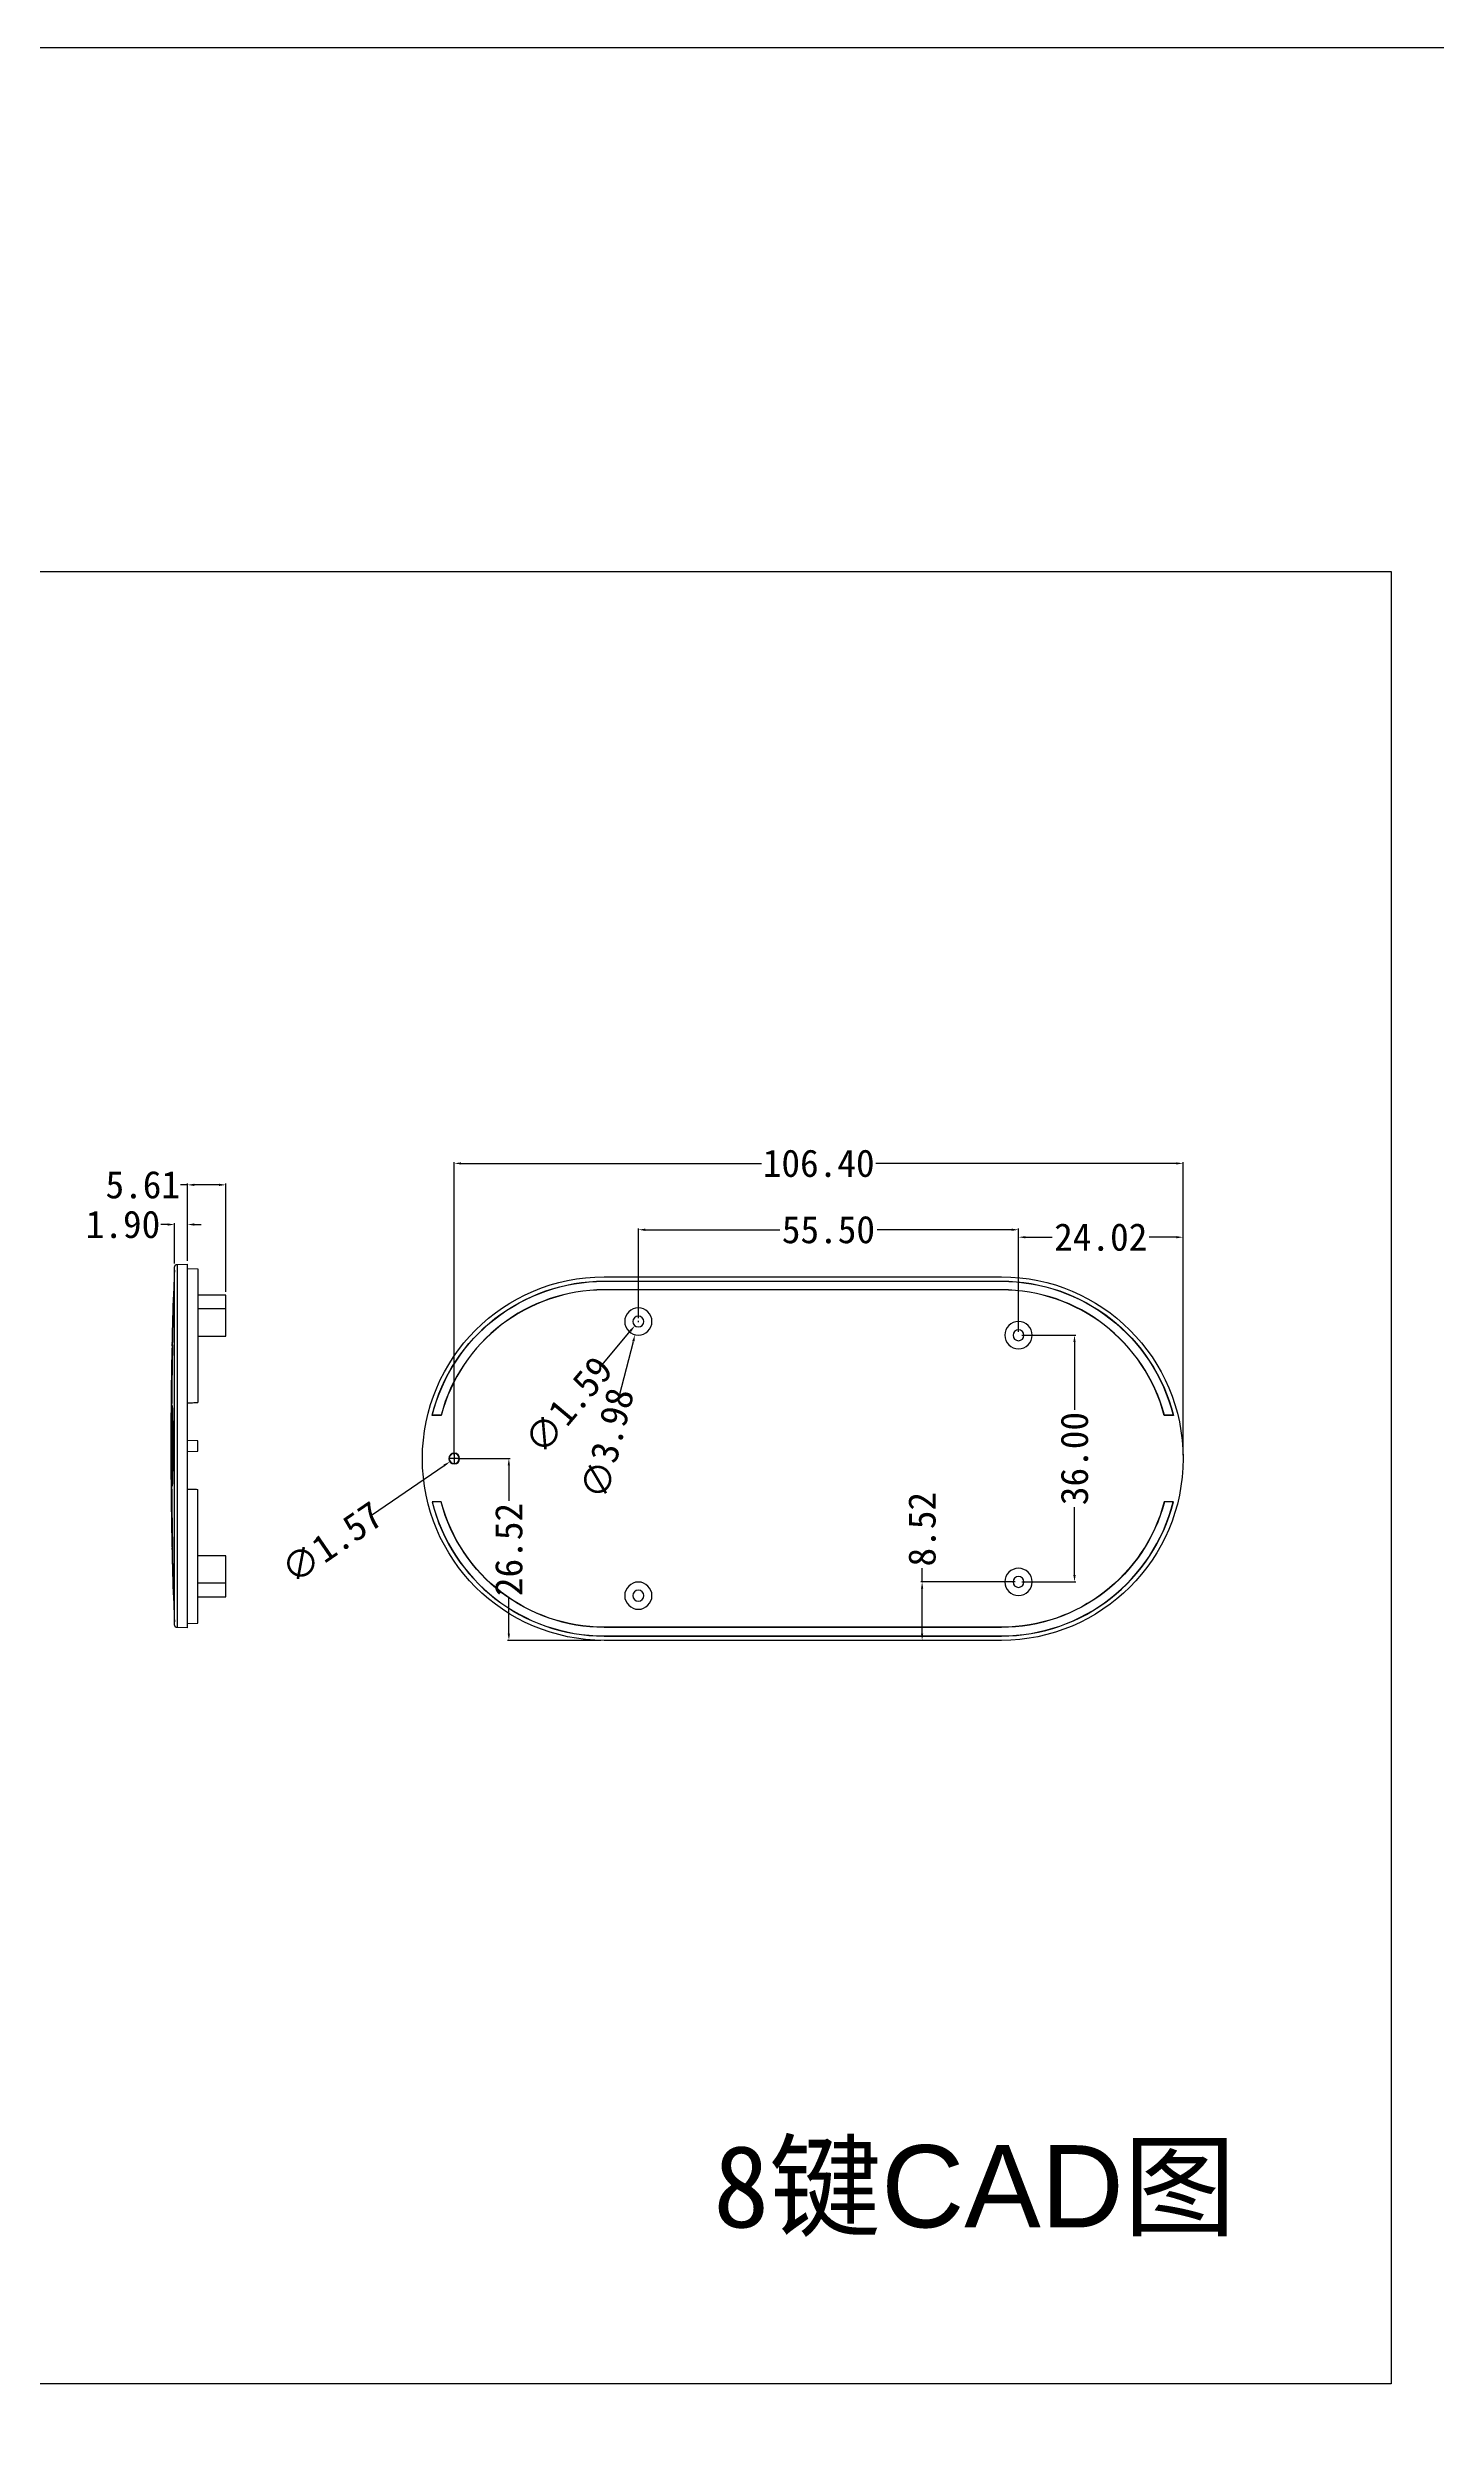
# Model space of a CAD drawing. Header units: inches. Extents: x 67 to 1213, y 469 to 1118.
# Drawn here: x 761 to 963.8, y 770.4 to 1117.8 of the extents above; entities that cross this region are included whole.
import ezdxf

# ---------------------------------------------------------------- set-up
doc = ezdxf.new("R2010")
doc.units = ezdxf.units.IN
doc.header["$MEASUREMENT"] = 0
doc.layers.add('256', color=7, linetype='Continuous', true_color=0xffffff)
doc.styles.get("Standard").update_dxf_attribs({"font": '', "height": 4})
doc.styles.get('Standard').set_extended_font_data('SimSun')
doc.dimstyles.get("Standard").update_dxf_attribs({"dimtxt": 0.18, "dimasz": 0.18, "dimexe": 0.18, "dimexo": 0.0625, "dimgap": 0.09, "dimtad": 0, "dimtih": 1, "dimtoh": 1, "dimdec": 4, "dimzin": 0, "dimdsep": 46, "dimtxsty": 'Standard', "dimcen": 0.09, "dimadec": 0, "dimazin": 0, "dimtfac": 1, "dimtdec": 4, "dimtofl": 0, "dimtmove": 0, "dimatfit": 3, "dimfxl": 0, "dimtolj": 1, "dimtzin": 0, "dimarcsym": 0})

# ---------------------------------------------------------------- blocks, each defined once
blk = doc.blocks.new('*D22')
at = {"color": 0, "lineweight": -2}
for p, q in [((820.92, 911.96), (828.57, 911.96)), ((828.39, 910.96), (828.39, 905.78)), ((828.39, 886.43), (828.39, 891.6)), ((841.79, 885.43), (828.21, 885.43))]:
    blk.add_line(p, q, dxfattribs=at)
at = {"color": 0}
for points in [[(828.22, 910.96), (828.55, 910.96), (828.39, 911.96)], [(828.22, 886.43), (828.55, 886.43), (828.39, 885.43)]]:
    blk.add_solid(points, dxfattribs=at)
at = {"layer": 'Defpoints', "color": 0}
for p in [(820.42, 911.96), (828.39, 911.96), (842.29, 885.43)]:
    blk.add_point(p, dxfattribs=at)
at = {"color": 0, "insert": (828.39, 898.69), "char_height": 4, "attachment_point": 5, "rotation": 90}
blk.add_mtext('\\A1;26.52', dxfattribs=at)
blk = doc.blocks.new('*D23')
at = {"color": 0, "lineweight": -2}
for p, q in [((902.29, 893.96), (888.54, 893.96)), ((888.72, 893.96), (888.72, 895.97)), ((888.72, 886.43), (888.72, 892.96)), ((899.79, 885.43), (888.54, 885.43))]:
    blk.add_line(p, q, dxfattribs=at)
at = {"color": 0}
for points in [[(888.55, 892.96), (888.88, 892.96), (888.72, 893.96)], [(888.55, 886.43), (888.88, 886.43), (888.72, 885.43)]]:
    blk.add_solid(points, dxfattribs=at)
at = {"layer": 'Defpoints', "color": 0}
for p in [(902.79, 893.96), (888.72, 885.43), (900.29, 885.43)]:
    blk.add_point(p, dxfattribs=at)
at = {"color": 0, "insert": (888.72, 901.65), "char_height": 4, "attachment_point": 5, "rotation": 90}
blk.add_mtext('\\A1;8.52', dxfattribs=at)
blk = doc.blocks.new('*D24')
at = {"color": 0, "lineweight": -2}
for p, q in [((820.42, 912.46), (820.42, 955.21)), ((821.42, 955.03), (865.25, 955.03)), ((925.81, 955.03), (881.98, 955.03)), ((926.81, 912.46), (926.81, 955.21))]:
    blk.add_line(p, q, dxfattribs=at)
at = {"color": 0}
for points in [[(821.42, 955.19), (821.42, 954.86), (820.42, 955.03)], [(925.81, 955.19), (925.81, 954.86), (926.81, 955.03)]]:
    blk.add_solid(points, dxfattribs=at)
at = {"layer": 'Defpoints', "color": 0}
for p in [(926.81, 955.03), (820.42, 911.96), (926.81, 911.96)]:
    blk.add_point(p, dxfattribs=at)
at = {"color": 0, "insert": (873.62, 955.03), "char_height": 4, "attachment_point": 5}
blk.add_mtext('\\A1;106.40', dxfattribs=at)
blk = doc.blocks.new('*D25')
at = {"color": 0, "lineweight": -2}
for p, q in [((808.49, 903.78), (818.94, 910.95)), ((820.33, 911.96), (820.51, 911.96)), ((820.42, 911.87), (820.42, 912.05))]:
    blk.add_line(p, q, dxfattribs=at)
at = {"color": 0}
blk.add_solid([(818.85, 911.08), (819.04, 910.81), (819.77, 911.51)], dxfattribs=at)
at = {"layer": 'Defpoints', "color": 0}
for p in [(819.77, 911.51), (821.07, 912.4)]:
    blk.add_point(p, dxfattribs=at)
at = {"color": 0, "insert": (802.56, 899.71), "char_height": 4, "attachment_point": 5, "rotation": 34.4265}
blk.add_mtext('\\A1;∅1.57', dxfattribs=at)
blk = doc.blocks.new('*D26')
at = {"color": 0, "lineweight": -2}
for p, q in [((847.2, 931.96), (847.38, 931.96)), ((847.29, 931.87), (847.29, 932.05)), ((844.55, 921.15), (846.56, 929.06))]:
    blk.add_line(p, q, dxfattribs=at)
at = {"color": 0}
blk.add_solid([(846.39, 929.1), (846.72, 929.02), (846.8, 930.03)], dxfattribs=at)
at = {"layer": 'Defpoints', "color": 0}
for p in [(847.78, 933.88), (846.8, 930.03)]:
    blk.add_point(p, dxfattribs=at)
at = {"color": 0, "insert": (842.79, 914.18), "char_height": 4, "attachment_point": 5, "rotation": 75.7934}
blk.add_mtext('\\A1;∅3.98', dxfattribs=at)
blk = doc.blocks.new('*D27')
at = {"color": 0, "lineweight": -2}
for p, q in [((847.2, 931.96), (847.38, 931.96)), ((847.29, 931.87), (847.29, 932.05)), ((841.71, 925.29), (846.14, 930.58))]:
    blk.add_line(p, q, dxfattribs=at)
at = {"color": 0}
blk.add_solid([(846.01, 930.69), (846.26, 930.47), (846.78, 931.35)], dxfattribs=at)
at = {"layer": 'Defpoints', "color": 0}
for p in [(846.78, 931.35), (847.8, 932.57)]:
    blk.add_point(p, dxfattribs=at)
at = {"color": 0, "insert": (837.09, 919.77), "char_height": 4, "attachment_point": 5, "rotation": 50.053}
blk.add_mtext('\\A1;∅1.59', dxfattribs=at)
blk = doc.blocks.new('*D28')
at = {"color": 0, "lineweight": -2}
for p, q in [((902.79, 930.46), (902.79, 944.44)), ((903.79, 944.26), (907.71, 944.26)), ((925.81, 944.26), (921.89, 944.26)), ((926.81, 912.46), (926.81, 944.44))]:
    blk.add_line(p, q, dxfattribs=at)
at = {"color": 0}
for points in [[(903.79, 944.42), (903.79, 944.09), (902.79, 944.26)], [(925.81, 944.42), (925.81, 944.09), (926.81, 944.26)]]:
    blk.add_solid(points, dxfattribs=at)
at = {"layer": 'Defpoints', "color": 0}
for p in [(926.81, 944.26), (902.79, 929.96), (926.81, 911.96)]:
    blk.add_point(p, dxfattribs=at)
at = {"color": 0, "insert": (914.8, 944.26), "char_height": 4, "attachment_point": 5}
blk.add_mtext('\\A1;24.02', dxfattribs=at)
blk = doc.blocks.new('*D29')
at = {"color": 0, "lineweight": -2}
for p, q in [((903.29, 929.96), (911.15, 929.96)), ((910.97, 928.96), (910.97, 919.06)), ((910.97, 894.96), (910.97, 904.86)), ((903.29, 893.96), (911.15, 893.96))]:
    blk.add_line(p, q, dxfattribs=at)
at = {"color": 0}
for points in [[(910.8, 928.96), (911.13, 928.96), (910.97, 929.96)], [(910.8, 894.96), (911.13, 894.96), (910.97, 893.96)]]:
    blk.add_solid(points, dxfattribs=at)
at = {"layer": 'Defpoints', "color": 0}
for p in [(902.79, 929.96), (910.97, 929.96), (902.79, 893.96)]:
    blk.add_point(p, dxfattribs=at)
at = {"color": 0, "insert": (910.97, 911.96), "char_height": 4, "attachment_point": 5, "rotation": 90}
blk.add_mtext('\\A1;36.00', dxfattribs=at)
blk = doc.blocks.new('*D30')
at = {"color": 0, "lineweight": -2}
for p, q in [((847.29, 932.46), (847.29, 945.53)), ((848.29, 945.35), (867.94, 945.35)), ((901.79, 945.35), (882.14, 945.35)), ((902.79, 930.46), (902.79, 945.53))]:
    blk.add_line(p, q, dxfattribs=at)
at = {"color": 0}
for points in [[(848.29, 945.51), (848.29, 945.18), (847.29, 945.35)], [(901.79, 945.51), (901.79, 945.18), (902.79, 945.35)]]:
    blk.add_solid(points, dxfattribs=at)
at = {"layer": 'Defpoints', "color": 0}
for p in [(847.29, 945.35), (847.29, 931.96), (902.79, 929.96)]:
    blk.add_point(p, dxfattribs=at)
at = {"color": 0, "insert": (875.04, 945.35), "char_height": 4, "attachment_point": 5}
blk.add_mtext('\\A1;55.50', dxfattribs=at)
blk = doc.blocks.new('*D31')
at = {"color": 0, "lineweight": -2}
for p, q in [((778.57, 946.11), (777.57, 946.11)), ((779.57, 940.4), (779.57, 946.29)), ((781.47, 940.82), (781.47, 946.29)), ((782.47, 946.11), (783.47, 946.11))]:
    blk.add_line(p, q, dxfattribs=at)
at = {"color": 0}
for points in [[(778.57, 946.28), (778.57, 945.94), (779.57, 946.11)], [(782.47, 946.28), (782.47, 945.94), (781.47, 946.11)]]:
    blk.add_solid(points, dxfattribs=at)
at = {"layer": 'Defpoints', "color": 0}
for p in [(779.57, 946.11), (779.57, 939.9), (781.47, 940.32)]:
    blk.add_point(p, dxfattribs=at)
at = {"color": 0, "insert": (772.05, 946.11), "char_height": 4, "attachment_point": 5}
blk.add_mtext('\\A1;1.90', dxfattribs=at)
blk = doc.blocks.new('*D32')
at = {"color": 0, "lineweight": -2}
for p, q in [((781.47, 951.9), (780.47, 951.9)), ((781.47, 940.82), (781.47, 952.08)), ((786.08, 951.9), (782.47, 951.9)), ((787.08, 936.29), (787.08, 952.08))]:
    blk.add_line(p, q, dxfattribs=at)
at = {"color": 0}
for points in [[(782.47, 952.06), (782.47, 951.73), (781.47, 951.9)], [(786.08, 952.06), (786.08, 951.73), (787.08, 951.9)]]:
    blk.add_solid(points, dxfattribs=at)
at = {"layer": 'Defpoints', "color": 0}
for p in [(781.47, 951.9), (781.47, 940.32), (787.08, 935.79)]:
    blk.add_point(p, dxfattribs=at)
at = {"color": 0, "insert": (774.94, 951.9), "char_height": 4, "attachment_point": 5}
blk.add_mtext('\\A1;5.61', dxfattribs=at)

msp = doc.modelspace()

# ---------------------------------------------------------------- linework, layer by layer
for p, q in [((821.20311, 911.95539), (819.63052, 911.95539)), ((820.41681, 912.74168), (820.41681, 911.16909))]:
    msp.add_line(p, q)
for points in [[(552.67515, 1117.83952), (1213.22925, 1117.83952), (1213.22925, 468.58311), (552.67515, 468.58311)], [(573.64513, 1041.39064), (957.1951, 1041.39064), (957.1951, 776.93944), (573.64513, 776.93944)]]:
    msp.add_lwpolyline(points, close=True)
at = {"layer": '256', "color": 252}
for p, q in [((779.56473, 888.15093), (779.56473, 939.44153)), ((779.96751, 940.29337), (781.4748, 940.31968)), ((781.4748, 887.27278), (781.4748, 940.31968)), ((781.4748, 939.6928), (782.98062, 939.66652)), ((782.98062, 939.66652), (782.98062, 920.1263)), ((842.29026, 938.47883), (900.29088, 938.47883)), ((787.08062, 935.78644), (782.98066, 935.78644)), ((787.08062, 933.78628), (787.08062, 935.78644)), ((842.29026, 937.85196), (900.29088, 937.85196)), ((842.29026, 937.85196), (842.29026, 937.82567)), ((842.29026, 937.82567), (900.29088, 937.82567)), ((900.29088, 936.58566), (842.29026, 936.58566)), ((842.29026, 936.55937), (842.29026, 936.58566)), ((900.29088, 936.55937), (842.29026, 936.55937)), ((900.29088, 937.85196), (900.29088, 937.82567)), ((900.29088, 936.55937), (900.29088, 936.58566)), ((787.08062, 933.78642), (782.98066, 933.78642)), ((787.08062, 929.80642), (787.08062, 933.78642)), ((782.98066, 929.80642), (787.08062, 929.80642)), ((818.50753, 918.25918), (817.17264, 918.25918)), ((818.48731, 918.28546), (817.20636, 918.28546)), ((925.4085, 918.25918), (924.07361, 918.25918)), ((925.37478, 918.28546), (924.09383, 918.28546)), ((782.98062, 914.52994), (781.4748, 914.58252)), ((782.98062, 913.06252), (782.98062, 914.52994)), ((781.4748, 913.00993), (782.98062, 913.06252)), ((779.26208, 908.30436), (779.26297, 908.30459)), ((782.98062, 887.92594), (782.98062, 907.46616)), ((818.50753, 905.6516), (817.17264, 905.6516)), ((818.48731, 905.62532), (817.20636, 905.62532)), ((925.4085, 905.6516), (924.07361, 905.6516)), ((925.37478, 905.62532), (924.09383, 905.62532)), ((787.08062, 897.78604), (782.98066, 897.78604)), ((787.08062, 893.80604), (787.08062, 897.78604)), ((782.98066, 893.80604), (787.08062, 893.80604)), ((787.08062, 891.80601), (787.08062, 893.80617)), ((782.98066, 891.80601), (787.08062, 891.80601)), ((781.4748, 887.27278), (779.96751, 887.29909)), ((781.4748, 887.89966), (782.98062, 887.92594)), ((842.29026, 887.3514), (842.29026, 887.32512)), ((900.29088, 887.3514), (842.29026, 887.3514)), ((900.29088, 887.32512), (842.29026, 887.32512)), ((842.29026, 886.0851), (900.29088, 886.0851)), ((842.29026, 886.05882), (842.29026, 886.0851)), ((842.29026, 886.05882), (900.29088, 886.05882)), ((900.29088, 887.3514), (900.29088, 887.32512)), ((900.29088, 886.05882), (900.29088, 886.0851)), ((900.29088, 885.43194), (842.29026, 885.43194))]:
    msp.add_line(p, q, dxfattribs=at)
at = {"layer": '256', "color": 252, "extrusion": (0, 0, -1)}
for centre, radius in [((-847.29031, 931.9556), 1.99), ((-847.29031, 931.9556), 0.796), ((-902.79091, 929.95558), 1.99), ((-902.79091, 929.95558), 0.796), ((-820.41681, 911.95539), 0.78629), ((-820.41681, 911.95539), 0.73371), ((-847.29031, 891.95517), 1.99), ((-902.79091, 893.95519), 1.99), ((-902.79091, 893.95519), 0.796), ((-847.29031, 891.95517), 0.796)]:
    msp.add_circle(centre, radius, dxfattribs=at)
at = {"layer": '256', "color": 252}
for centre, radius, start, end in [((1479.0948, 913.79623), 700, 177.90043402, 178.78215913), ((764.5748, 939.99107), 15, 357.900434, 359.636722), ((842.29026, 911.95539), 24.63027, 90, 165.1076488), ((842.29026, 911.95539), 24.60398, 90, 165.154702), ((900.29088, 911.95539), 24.63027, 14.8923512, 90), ((900.29088, 911.95539), 24.60398, 14.845298, 90), ((1479.0948, 913.79623), 700, 179.64461111, 180.36755277), ((842.29026, 911.95539), 25.89657, 194.0885814, 270), ((842.29026, 911.95539), 25.87029, 194.163221, 270), ((900.29088, 911.95539), 25.89657, 270, 345.9114186), ((900.29088, 911.95539), 25.87029, 270, 345.836779), ((1479.0948, 913.79623), 700, 181.20562004, 182.09956598), ((764.5748, 887.60139), 15, 0.363278, 2.099566)]:
    msp.add_arc(centre, radius, start, end, dxfattribs=at)
at = {"layer": '256', "color": 252, "extrusion": (0, 0, -1)}
for centre, radius, start, end in [((-779.97449, 939.89343), 0.4, 0.363278, 89), ((-842.29026, 911.95539), 26.52345, 270, 90), ((-900.29088, 911.95539), 26.52345, 90, 270), ((-842.29026, 911.95539), 25.89657, 14.0885814, 90), ((-842.29026, 911.95539), 25.87029, 14.163221, 90), ((-900.29088, 911.95539), 25.89657, 90, 165.9114186), ((-900.29088, 911.95539), 25.87029, 90, 165.836779), ((-842.29026, 911.95539), 24.63027, 270, 345.1076488), ((-842.29026, 911.95539), 24.60398, 270, 345.154702), ((-900.29088, 911.95539), 24.60398, 194.845298, 270), ((-900.29088, 911.95539), 24.63027, 194.8923512, 270), ((-779.97449, 887.69903), 0.4, 271, 359.636722)]:
    msp.add_arc(centre, radius, start, end, dxfattribs=at)
at = {"layer": '256', "color": 252}
for centre, major_axis, ratio, start_param, end_param in [((779.19022, 923.40738), (0.08063, 5.87232), 0.00370751, 2.683969496, 6.740828339), ((781.25247, 928.63133), (-1.99955, 0.04251), 0.897061591, 0, 0.198438302), ((781.10823, 918.12569), (1.99996, -0.01241), 0.897061591, 2.943154352, 3.141592654), ((779.22615, 923.40689), (-0.07521, -5.47777), 0.00370751, 5.826115396, 6.285249716), ((779.26208, 913.79623), (0, -5.49187), 0.017436074, 3.149330759, 6.283185307), ((779.1891, 904.18541), (-0.07879, 5.73905), 0.003707376, 2.672496257, 6.752260899), ((781.10916, 909.31859), (1.99996, 0.01283), 0.891941364, 3.141592654, 3.335476533), ((781.24932, 899.10997), (-1.99956, -0.04208), 0.891941364, 6.089301428, 6.283185307), ((779.22341, 904.18588), (0.0735, -5.35345), 0.003707376, 5.814088911, 6.282568246)]:
    msp.add_ellipse(centre, major_axis=major_axis, ratio=ratio, start_param=start_param, end_param=end_param, dxfattribs=at)
msp.add_ellipse((779.22597, 913.79623), major_axis=(0, 5.88744), ratio=0.017436074, dxfattribs=at)
for points, knots in [([(779.57421, 887.6942), (779.57452, 887.69879), (779.5745, 887.73906), (779.5745, 887.90778), (779.5745, 888.03394), (779.5745, 888.28656), (779.5745, 888.38157), (779.5745, 888.5911), (779.5745, 888.70575), (779.5745, 889.07883), (779.5745, 889.65382), (779.5745, 890.38185), (779.5745, 890.98616), (779.5745, 891.19732), (779.5745, 891.52894), (779.5745, 891.64212), (779.5745, 891.87266), (779.5745, 891.98994), (779.5745, 892.5863), (779.5745, 893.09517), (779.5745, 894.17486), (779.5745, 894.74567), (779.5745, 895.9494), (779.5745, 896.58232), (779.5745, 897.41354), (779.5745, 897.58197), (779.5745, 897.92106), (779.5745, 898.09191), (779.5745, 898.60833), (779.5745, 898.95776), (779.5745, 900.02128), (779.5745, 900.75055), (779.5745, 902.24921), (779.5745, 903.0186), (779.5745, 904.20334), (779.5745, 904.60337), (779.5745, 905.21126), (779.5745, 905.41503), (779.5745, 905.82293), (779.5745, 906.02734), (779.5745, 907.05157), (779.5745, 907.87807), (779.5745, 909.54498), (779.5745, 910.38538), (779.5745, 912.08019), (779.5745, 912.93458), (779.5745, 914.65787), (779.5745, 915.51227), (779.5745, 917.20707), (779.5745, 918.04748), (779.5745, 919.71438), (779.5745, 920.54088), (779.5745, 921.56512), (779.5745, 921.76952), (779.5745, 922.17743), (779.5745, 922.38119), (779.5745, 922.98908), (779.5745, 923.38912), (779.5745, 924.57386), (779.5745, 925.34325), (779.5745, 926.8419), (779.5745, 927.57117), (779.5745, 928.63469), (779.5745, 928.98413), (779.5745, 929.50055), (779.5745, 929.6714), (779.5745, 930.01049), (779.5745, 930.17892), (779.5745, 931.01014), (779.5745, 931.64306), (779.5745, 932.84679), (779.5745, 933.4176), (779.5745, 934.49728), (779.5745, 935.00616), (779.5745, 935.60252), (779.5745, 935.7198), (779.5745, 935.95034), (779.5745, 936.06351), (779.5745, 936.39514), (779.5745, 936.6063), (779.5745, 937.21061), (779.5745, 937.93864), (779.5745, 938.51362), (779.5745, 938.88671), (779.5745, 939.00136), (779.5745, 939.21089), (779.5745, 939.30589), (779.5745, 939.55852), (779.5745, 939.68468), (779.5745, 939.8534), (779.57452, 939.89366), (779.57424, 939.89825)], [0, 0, 0, 0, 0.03125, 0.03125, 0.0625, 0.0625, 0.078125, 0.078125, 0.09375, 0.09375, 0.125, 0.15625, 0.15625, 0.171875, 0.171875, 0.1796875, 0.1796875, 0.1875, 0.1875, 0.21875, 0.21875, 0.25, 0.25, 0.28125, 0.28125, 0.2890625, 0.2890625, 0.296875, 0.296875, 0.3125, 0.3125, 0.34375, 0.34375, 0.375, 0.375, 0.390625, 0.390625, 0.3984375, 0.3984375, 0.40625, 0.40625, 0.4375, 0.4375, 0.46875, 0.46875, 0.5, 0.5, 0.53125, 0.53125, 0.5625, 0.5625, 0.59375, 0.59375, 0.6015625, 0.6015625, 0.609375, 0.609375, 0.625, 0.625, 0.65625, 0.65625, 0.6875, 0.6875, 0.703125, 0.703125, 0.7109375, 0.7109375, 0.71875, 0.71875, 0.75, 0.75, 0.78125, 0.78125, 0.8125, 0.8125, 0.8203125, 0.8203125, 0.828125, 0.828125, 0.84375, 0.84375, 0.875, 0.90625, 0.90625, 0.921875, 0.921875, 0.9375, 0.9375, 0.96875, 0.96875, 1, 1, 1, 1]), ([(779.96569, 940.29196), (779.96915, 940.29626), (779.96751, 940.25015), (779.96751, 940.07887), (779.96751, 939.95079), (779.96751, 939.69432), (779.96751, 939.59786), (779.96751, 939.38514), (779.96751, 939.26874), (779.96751, 938.88998), (779.96751, 938.30624), (779.96751, 937.56713), (779.96751, 936.95362), (779.96751, 936.73924), (779.96751, 936.40257), (779.96751, 936.28767), (779.96751, 936.05362), (779.96751, 935.93455), (779.96751, 935.32911), (779.96751, 934.81249), (779.96751, 933.71637), (779.96751, 933.13687), (779.96751, 931.9148), (779.96751, 931.27225), (779.96751, 930.42837), (779.96751, 930.25738), (779.96751, 929.91312), (779.96751, 929.73967), (779.96751, 929.21539), (779.96751, 928.86063), (779.96751, 927.78092), (779.96751, 927.04055), (779.96751, 925.51907), (779.96751, 924.73797), (779.96751, 923.53518), (779.96751, 923.12906), (779.96751, 922.51191), (779.96751, 922.30505), (779.96751, 921.89093), (779.96751, 921.68342), (779.96751, 920.64358), (779.96751, 919.8045), (779.96751, 918.11221), (779.96751, 917.25901), (779.96751, 915.5384), (779.96751, 914.67099), (779.96751, 912.92146), (779.96751, 912.05406), (779.96751, 910.33345), (779.96751, 909.48025), (779.96751, 907.78796), (779.96751, 906.94887), (779.96751, 905.90904), (779.96751, 905.70153), (779.96751, 905.28741), (779.96751, 905.08054), (779.96751, 904.4634), (779.96751, 904.05727), (779.96751, 902.85449), (779.96751, 902.07339), (779.96751, 900.55191), (779.96751, 899.81154), (779.96751, 898.73182), (779.96751, 898.37707), (779.96751, 897.85279), (779.96751, 897.67934), (779.96751, 897.33508), (779.96751, 897.16409), (779.96751, 896.32021), (779.96751, 895.67765), (779.96751, 894.45559), (779.96751, 893.87609), (779.96751, 892.77997), (779.96751, 892.26335), (779.96751, 891.6579), (779.96751, 891.53884), (779.96751, 891.30479), (779.96751, 891.18989), (779.96751, 890.85322), (779.96751, 890.63884), (779.96751, 890.02533), (779.96751, 889.28622), (779.96751, 888.70247), (779.96751, 888.32371), (779.96751, 888.20732), (779.96751, 887.99459), (779.96751, 887.89814), (779.96751, 887.64167), (779.96751, 887.51359), (779.96751, 887.3423), (779.96908, 887.29598), (779.96598, 887.30066)], [0, 0, 0, 0, 0.03125, 0.03125, 0.0625, 0.0625, 0.078125, 0.078125, 0.09375, 0.09375, 0.125, 0.15625, 0.15625, 0.171875, 0.171875, 0.1796875, 0.1796875, 0.1875, 0.1875, 0.21875, 0.21875, 0.25, 0.25, 0.28125, 0.28125, 0.2890625, 0.2890625, 0.296875, 0.296875, 0.3125, 0.3125, 0.34375, 0.34375, 0.375, 0.375, 0.390625, 0.390625, 0.3984375, 0.3984375, 0.40625, 0.40625, 0.4375, 0.4375, 0.46875, 0.46875, 0.5, 0.5, 0.53125, 0.53125, 0.5625, 0.5625, 0.59375, 0.59375, 0.6015625, 0.6015625, 0.609375, 0.609375, 0.625, 0.625, 0.65625, 0.65625, 0.6875, 0.6875, 0.703125, 0.703125, 0.7109375, 0.7109375, 0.71875, 0.71875, 0.75, 0.75, 0.78125, 0.78125, 0.8125, 0.8125, 0.8203125, 0.8203125, 0.828125, 0.828125, 0.84375, 0.84375, 0.875, 0.90625, 0.90625, 0.921875, 0.921875, 0.9375, 0.9375, 0.96875, 0.96875, 1, 1, 1, 1]), ([(779.25417, 928.73264), (779.25616, 928.82576), (779.25815, 928.91816), (779.26476, 929.22205), (779.26938, 929.43038), (779.27863, 929.83919), (779.28324, 930.03877), (779.30605, 931.00983), (779.32364, 931.7046), (779.34807, 932.62722), (779.35588, 932.91474), (779.36698, 933.31552), (779.37058, 933.44403), (779.37755, 933.69071), (779.38092, 933.80879), (779.39701, 934.36808), (779.40757, 934.72116), (779.41946, 935.11367), (779.42276, 935.22153), (779.42666, 935.34841), (779.42778, 935.38487), (779.42967, 935.44597), (779.43044, 935.47063), (779.4319, 935.5177), (779.43253, 935.53646), (779.43221, 935.52954)], [0, 0, 0, 0, 0.021628796, 0.021628796, 0.071695483, 0.071695483, 0.121762171, 0.121762171, 0.322028919, 0.322028919, 0.422162294, 0.422162294, 0.472228981, 0.472228981, 0.522295668, 0.522295668, 0.722562417, 0.722562417, 0.822695792, 0.822695792, 0.872762479, 0.872762479, 0.922829166, 0.922829166, 1, 1, 1, 1]), ([(779.14972, 905.02742), (779.14041, 905.77118), (779.13168, 906.56207), (779.12021, 907.81756), (779.11665, 908.24767), (779.1102, 909.1319), (779.10735, 909.57938), (779.10006, 910.93495), (779.09685, 911.85714), (779.09518, 913.03343), (779.09496, 913.27039), (779.09476, 913.74437), (779.09478, 913.98051), (779.09521, 914.68645), (779.09596, 915.15376), (779.09838, 916.08188), (779.10004, 916.54268), (779.10318, 917.22897), (779.10433, 917.4569), (779.10686, 917.91111), (779.10823, 918.13792), (779.11552, 919.2562), (779.12278, 920.10727), (779.13512, 921.32069), (779.13948, 921.71456), (779.14629, 922.28902), (779.14861, 922.47739), (779.15326, 922.84464), (779.1556, 923.02402), (779.16737, 923.9), (779.17694, 924.53454), (779.19071, 925.3868), (779.19521, 925.65502), (779.20372, 926.14692), (779.20774, 926.37196), (779.21522, 926.78121), (779.21867, 926.96542), (779.22335, 927.21095), (779.22482, 927.28766), (779.22759, 927.43067), (779.22889, 927.49707), (779.23487, 927.80131), (779.23796, 927.95299), (779.2399, 928.04838), (779.2401, 928.058), (779.2397, 928.0384), (779.23945, 928.02615), (779.23872, 927.99019), (779.23824, 927.96658), (779.2353, 927.82092), (779.23119, 927.6168), (779.22415, 927.25287), (779.22265, 927.1746), (779.21946, 927.0069), (779.21778, 926.91735), (779.21247, 926.6324), (779.20865, 926.42287), (779.19651, 925.73743), (779.18751, 925.20516), (779.17341, 924.29097), (779.16859, 923.96557), (779.15905, 923.28649), (779.15432, 922.93177), (779.14737, 922.37685), (779.14508, 922.18807), (779.14056, 921.80279), (779.13834, 921.60602), (779.13185, 921.00946), (779.12776, 920.60184), (779.11633, 919.34994), (779.10985, 918.47689), (779.10371, 917.33544), (779.10258, 917.10533), (779.10056, 916.64505), (779.09966, 916.41436), (779.09729, 915.72064), (779.09617, 915.25597), (779.09484, 914.32229), (779.09464, 913.85328), (779.09506, 913.14643), (779.09532, 912.91001), (779.09608, 912.4371), (779.09658, 912.20212), (779.09962, 911.03446), (779.10387, 910.12323), (779.11111, 909.01247), (779.11265, 908.79174), (779.11593, 908.35319), (779.11766, 908.13476), (779.12308, 907.48985), (779.12697, 907.073), (779.13643, 906.14406), (779.14215, 905.64049), (779.14809, 905.15843)], [0, 0, 0, 0, 0.044151691, 0.044151691, 0.066227536, 0.066227536, 0.088303382, 0.088303382, 0.132455073, 0.132455073, 0.143492995, 0.143492995, 0.154530918, 0.154530918, 0.176606764, 0.176606764, 0.198682609, 0.198682609, 0.209720532, 0.209720532, 0.220758454, 0.220758454, 0.264910145, 0.264910145, 0.286985991, 0.286985991, 0.298023913, 0.298023913, 0.309061836, 0.309061836, 0.353213527, 0.353213527, 0.375289373, 0.375289373, 0.397365218, 0.397365218, 0.419441063, 0.419441063, 0.430478986, 0.430478986, 0.441516909, 0.441516909, 0.4856686, 0.4856686, 0.507744445, 0.507744445, 0.518782368, 0.518782368, 0.529820291, 0.529820291, 0.573971982, 0.573971982, 0.585009904, 0.585009904, 0.596047827, 0.596047827, 0.618123672, 0.618123672, 0.662275363, 0.662275363, 0.684351209, 0.684351209, 0.706427054, 0.706427054, 0.717464977, 0.717464977, 0.7285029, 0.7285029, 0.750578745, 0.750578745, 0.794730436, 0.794730436, 0.805768359, 0.805768359, 0.816806281, 0.816806281, 0.838882127, 0.838882127, 0.860957972, 0.860957972, 0.871995895, 0.871995895, 0.883033818, 0.883033818, 0.927185509, 0.927185509, 0.938223431, 0.938223431, 0.949261354, 0.949261354, 0.971337199, 0.971337199, 1, 1, 1, 1]), ([(779.10826, 918.1381), (779.10902, 918.26009), (779.10991, 918.39747), (779.11197, 918.70197), (779.11316, 918.86909), (779.11521, 919.14259), (779.11594, 919.23778), (779.11751, 919.43515), (779.11833, 919.5366), (779.12094, 919.84904), (779.12286, 920.06808), (779.12606, 920.41274), (779.12718, 920.53031), (779.12954, 920.77095), (779.13078, 920.89444), (779.13466, 921.27035), (779.13743, 921.52609), (779.14338, 922.04756), (779.14656, 922.31328), (779.15166, 922.71953), (779.15343, 922.85679), (779.15702, 923.13059), (779.15886, 923.26712), (779.16447, 923.67566), (779.16834, 923.9466), (779.17436, 924.35089), (779.1764, 924.4853), (779.18055, 924.7534), (779.18266, 924.88738), (779.18899, 925.28203), (779.19747, 925.79276), (779.20597, 926.27342), (779.21231, 926.62232), (779.2144, 926.73624), (779.21852, 926.95684), (779.22054, 927.06392), (779.2265, 927.37566), (779.23032, 927.57088), (779.23578, 927.84482), (779.23756, 927.93318), (779.23928, 928.01792)], [0, 0, 0, 0, 0.06896314, 0.06896314, 0.137926279, 0.137926279, 0.172407849, 0.172407849, 0.206889419, 0.206889419, 0.275852558, 0.275852558, 0.310334128, 0.310334128, 0.344815698, 0.344815698, 0.413778837, 0.413778837, 0.482741977, 0.482741977, 0.517223546, 0.517223546, 0.551705116, 0.551705116, 0.620668256, 0.620668256, 0.655149825, 0.655149825, 0.689631395, 0.689631395, 0.758594535, 0.827557674, 0.827557674, 0.862039244, 0.862039244, 0.896520814, 0.896520814, 0.965483953, 0.965483953, 1, 1, 1, 1]), ([(779.28464, 928.3194), (779.28223, 928.20577), (779.27952, 928.07731), (779.27361, 927.7909), (779.27037, 927.63203), (779.26358, 927.29175), (779.26002, 927.10978), (779.25447, 926.81915), (779.25258, 926.71932), (779.24874, 926.51361), (779.24679, 926.40737), (779.24088, 926.08193), (779.23295, 925.63351), (779.22503, 925.15688), (779.21912, 924.78851), (779.21715, 924.66344), (779.21328, 924.41316), (779.21138, 924.28767), (779.20576, 923.91023), (779.20214, 923.65727), (779.1969, 923.27583), (779.19519, 923.14835), (779.19183, 922.89271), (779.19018, 922.76455), (779.18542, 922.38528), (779.17949, 921.88919), (779.17431, 921.41182), (779.17069, 921.06105), (779.16953, 920.94584), (779.16734, 920.72135), (779.16629, 920.61168), (779.16331, 920.29023), (779.16151, 920.08597), (779.15908, 919.79468), (779.15832, 919.70011), (779.15686, 919.51613), (779.15618, 919.42742), (779.15299, 919.00263), (779.15112, 918.71882), (779.14971, 918.49154)], [0, 0, 0, 0, 0.0625, 0.0625, 0.125, 0.125, 0.1875, 0.1875, 0.21875, 0.21875, 0.25, 0.25, 0.3125, 0.375, 0.375, 0.40625, 0.40625, 0.4375, 0.4375, 0.5, 0.5, 0.53125, 0.53125, 0.5625, 0.5625, 0.625, 0.6875, 0.6875, 0.71875, 0.71875, 0.75, 0.75, 0.8125, 0.8125, 0.84375, 0.84375, 0.875, 0.875, 1, 1, 1, 1]), ([(779.22756, 927.42868), (779.22844, 927.47415), (779.22929, 927.51727), (779.23487, 927.80131), (779.23796, 927.95299), (779.23973, 928.03995), (779.23996, 928.05134)], [0, 0, 0, 0, 0.108829129, 0.108829129, 0.760499459, 1, 1, 1, 1]), ([(779.10894, 918.24603), (779.10891, 918.24143), (779.10886, 918.23357), (779.10866, 918.20194), (779.10852, 918.17859), (779.10796, 918.08838), (779.10742, 918.00137), (779.10642, 917.83005), (779.10605, 917.76568), (779.10527, 917.62535), (779.10486, 917.54935), (779.10357, 917.30423), (779.10265, 917.11815), (779.10125, 916.80349), (779.10079, 916.69374), (779.09988, 916.46672), (779.099, 916.23158), (779.09819, 915.98031), (779.09743, 915.72079), (779.09707, 915.58617), (779.09611, 915.17777), (779.09561, 914.89803), (779.09511, 914.46735), (779.09498, 914.32186), (779.09482, 914.02734), (779.09476, 913.73304), (779.09487, 913.43919), (779.09509, 913.14557), (779.09524, 913.00061), (779.09581, 912.57234), (779.09636, 912.29502), (779.09738, 911.89146), (779.09775, 911.75869), (779.09854, 911.50313), (779.09938, 911.25611), (779.10027, 911.02579), (779.10119, 910.80389), (779.10165, 910.69671), (779.10305, 910.39138), (779.10396, 910.21167), (779.10522, 909.97659), (779.10562, 909.90402), (779.10637, 909.77075), (779.10672, 909.71038), (779.10767, 909.55079), (779.10816, 909.47152), (779.10865, 909.39327), (779.10877, 909.37397), (779.10892, 909.34988), (779.10895, 909.34502), (779.10891, 909.35137), (779.10871, 909.38335), (779.10814, 909.47435), (779.10791, 909.51178), (779.10738, 909.59947), (779.10678, 909.70025), (779.10605, 909.82691), (779.10527, 909.96677), (779.10485, 910.04378), (779.10355, 910.2914), (779.10263, 910.47786), (779.10125, 910.78904), (779.10079, 910.89805), (779.09988, 911.12701), (779.09943, 911.24625), (779.09816, 911.61271), (779.0974, 911.87062), (779.09643, 912.27809), (779.09614, 912.41819), (779.09564, 912.70037), (779.09543, 912.84259), (779.09494, 913.27258), (779.09478, 913.56365), (779.0948, 913.8593)], [0, 0, 0, 0, 0.019773335, 0.019773335, 0.040629221, 0.040629221, 0.082340994, 0.082340994, 0.103196881, 0.103196881, 0.124052767, 0.124052767, 0.16576454, 0.16576454, 0.186620427, 0.186620427, 0.207476313, 0.2283322, 0.2283322, 0.249188086, 0.249188086, 0.290899859, 0.290899859, 0.311755746, 0.311755746, 0.332611632, 0.353467519, 0.353467519, 0.374323405, 0.374323405, 0.416035178, 0.416035178, 0.436891065, 0.436891065, 0.457746951, 0.478602838, 0.478602838, 0.499458724, 0.499458724, 0.541170497, 0.541170497, 0.562026384, 0.562026384, 0.58288227, 0.58288227, 0.624594043, 0.624594043, 0.64544993, 0.64544993, 0.666305816, 0.666305816, 0.708017589, 0.708017589, 0.728873476, 0.728873476, 0.749729362, 0.770585249, 0.770585249, 0.791441135, 0.791441135, 0.833152908, 0.833152908, 0.854008795, 0.854008795, 0.874864681, 0.874864681, 0.916576454, 0.916576454, 0.937432341, 0.937432341, 0.958288227, 0.958288227, 1, 1, 1, 1]), ([(779.0948, 913.8593), (779.09483, 914.15494), (779.09504, 914.44535), (779.09561, 914.87281), (779.09584, 915.01397), (779.09639, 915.29355), (779.0967, 915.43224), (779.09772, 915.83505), (779.09851, 916.08914), (779.09981, 916.44884), (779.10027, 916.56569), (779.10119, 916.78912), (779.10165, 916.89529), (779.10303, 917.19771), (779.10394, 917.37798), (779.10521, 917.61563), (779.10562, 917.68876), (779.10637, 917.82115), (779.10706, 917.94035), (779.10762, 918.03352), (779.10811, 918.11348), (779.10832, 918.14695), (779.10879, 918.22192), (779.10897, 918.25059), (779.10893, 918.2436)], [0, 0, 0, 0, 0.126062808, 0.126062808, 0.189094211, 0.189094211, 0.252125615, 0.252125615, 0.378188423, 0.378188423, 0.441219827, 0.441219827, 0.50425123, 0.50425123, 0.630314038, 0.630314038, 0.693345442, 0.693345442, 0.756376846, 0.819408249, 0.819408249, 0.882439653, 0.882439653, 1, 1, 1, 1]), ([(779.25251, 919.37937), (779.25312, 919.38606), (779.25372, 919.37476), (779.25641, 919.33812), (779.26229, 919.23692), (779.26665, 919.13223), (779.26895, 919.07232)], [0, 0, 0, 0, 0.081232069, 0.34150215, 0.675461215, 1, 1, 1, 1]), ([(781.4748, 920.10002), (781.71084, 920.10414), (781.94688, 920.10826), (782.18293, 920.11238), (782.44882, 920.11702), (782.71472, 920.12166), (782.98062, 920.1263)], [0, 0, 0, 0, 0.470260105, 0.470260105, 0.470260105, 1, 1, 1, 1]), ([(817.17264, 918.25918), (817.17793, 918.2633), (817.18321, 918.26742), (817.18849, 918.27154), (817.19445, 918.27618), (817.2004, 918.28082), (817.20636, 918.28546)], [0, 0, 0, 0, 0.470260105, 0.470260105, 0.470260105, 1, 1, 1, 1]), ([(925.4085, 918.25918), (925.40321, 918.2633), (925.39793, 918.26742), (925.39265, 918.27154), (925.38669, 918.27618), (925.38074, 918.28082), (925.37478, 918.28546)], [0, 0, 0, 0, 0.470260105, 0.470260105, 0.470260105, 1, 1, 1, 1]), ([(779.24976, 899.06789), (779.24468, 899.30928), (779.23851, 899.60829), (779.22796, 900.14221), (779.2242, 900.33584), (779.21652, 900.74131), (779.21257, 900.95419), (779.20654, 901.28865), (779.20451, 901.40267), (779.20042, 901.63587), (779.19836, 901.75531), (779.19215, 902.11994), (779.18805, 902.36777), (779.17999, 902.87259), (779.17602, 903.12959), (779.17019, 903.52211), (779.16826, 903.65457), (779.16446, 903.91979), (779.16261, 904.052), (779.15718, 904.44745), (779.15373, 904.70954), (779.1488, 905.10034), (779.1472, 905.23023), (779.14408, 905.4892), (779.14255, 905.6188), (779.13815, 906.00156), (779.13544, 906.2491), (779.13043, 906.72945), (779.12812, 906.96226), (779.12493, 907.30018), (779.12391, 907.41116), (779.12199, 907.62602), (779.12107, 907.73031), (779.11849, 908.03396), (779.11695, 908.22415), (779.1149, 908.49115), (779.11425, 908.57709), (779.11349, 908.68074), (779.11334, 908.70137), (779.11319, 908.72178)], [0, 0, 0, 0, 0.136745126, 0.136745126, 0.205117689, 0.205117689, 0.273490251, 0.273490251, 0.307676533, 0.307676533, 0.341862814, 0.341862814, 0.410235377, 0.410235377, 0.47860794, 0.47860794, 0.512794222, 0.512794222, 0.546980503, 0.546980503, 0.615353066, 0.615353066, 0.649539347, 0.649539347, 0.683725629, 0.683725629, 0.752098192, 0.752098192, 0.820470754, 0.820470754, 0.854657036, 0.854657036, 0.888843317, 0.888843317, 0.95721588, 0.95721588, 0.991402162, 0.991402162, 1, 1, 1, 1]), ([(779.14888, 908.9623), (779.1496, 908.84984), (779.15044, 908.72319), (779.15192, 908.51197), (779.15245, 908.43779), (779.15358, 908.28344), (779.15418, 908.20335), (779.1561, 907.95453), (779.15753, 907.77725), (779.15994, 907.49415), (779.16079, 907.39691), (779.16259, 907.19656), (779.16354, 907.09306), (779.1685, 906.56772), (779.17313, 906.11962), (779.17998, 905.52418), (779.1814, 905.4032), (779.18432, 905.16144), (779.18581, 905.04018), (779.19041, 904.67533), (779.19363, 904.43065), (779.1987, 904.06143), (779.20043, 903.93799), (779.20397, 903.69035), (779.20578, 903.56668), (779.21123, 903.20023), (779.21493, 902.96033), (779.22245, 902.48914), (779.22628, 902.25785), (779.234, 901.80417), (779.23783, 901.58625), (779.24533, 901.17031), (779.24901, 900.9718), (779.25617, 900.59377), (779.25968, 900.41329), (779.26951, 899.91571), (779.27526, 899.63717), (779.28, 899.4123)], [0, 0, 0, 0, 0.0625, 0.0625, 0.09375, 0.09375, 0.125, 0.125, 0.1875, 0.1875, 0.21875, 0.21875, 0.25, 0.25, 0.375, 0.375, 0.40625, 0.40625, 0.4375, 0.4375, 0.5, 0.5, 0.53125, 0.53125, 0.5625, 0.5625, 0.625, 0.625, 0.6875, 0.6875, 0.75, 0.75, 0.8125, 0.8125, 0.875, 0.875, 1, 1, 1, 1]), ([(779.26391, 908.40265), (779.26221, 908.36407), (779.25853, 908.28594), (779.25454, 908.22631), (779.25163, 908.20647), (779.2538, 908.21288)], [0, 0, 0, 0, 0.321775495, 0.764585217, 1, 1, 1, 1]), ([(781.4748, 907.49244), (781.71084, 907.48832), (781.94688, 907.4842), (782.18293, 907.48008), (782.44882, 907.47544), (782.71472, 907.4708), (782.98062, 907.46616)], [0, 0, 0, 0, 0.470260105, 0.470260105, 0.470260105, 1, 1, 1, 1]), ([(779.15843, 904.35791), (779.16064, 904.19435), (779.16286, 904.03374), (779.16746, 903.70932), (779.16984, 903.54572), (779.17693, 903.06858), (779.18629, 902.46872), (779.19516, 901.94048), (779.20154, 901.57153), (779.20362, 901.4531), (779.20767, 901.22548), (779.20963, 901.11685), (779.21904, 900.60187), (779.22533, 900.27629), (779.23244, 899.91474), (779.23442, 899.81551), (779.23753, 899.661), (779.23862, 899.60693), (779.24055, 899.51212), (779.24002, 899.538), (779.23708, 899.68321), (779.23638, 899.71795), (779.23476, 899.79905), (779.23383, 899.84515), (779.23077, 899.99948), (779.22832, 900.12384), (779.21989, 900.56008), (779.21282, 900.93449), (779.20259, 901.51199), (779.20048, 901.63244), (779.19619, 901.88195), (779.194, 902.01118), (779.18732, 902.41212), (779.18273, 902.69706), (779.1734, 903.30208), (779.16866, 903.62216), (779.16121, 904.15226), (779.1585, 904.35047), (779.15582, 904.55402)], [0, 0, 0, 0, 0.026476522, 0.026476522, 0.05499549, 0.05499549, 0.112033427, 0.169071363, 0.169071363, 0.197590331, 0.197590331, 0.226109299, 0.226109299, 0.340185172, 0.340185172, 0.397223109, 0.397223109, 0.454261045, 0.454261045, 0.568336918, 0.568336918, 0.596855886, 0.596855886, 0.625374854, 0.625374854, 0.682412791, 0.682412791, 0.796488664, 0.796488664, 0.825007632, 0.825007632, 0.8535266, 0.8535266, 0.910564536, 0.910564536, 0.967602473, 0.967602473, 1, 1, 1, 1]), ([(925.4085, 905.6516), (925.40321, 905.64748), (925.39793, 905.64336), (925.39265, 905.63924), (925.38669, 905.6346), (925.38074, 905.62996), (925.37478, 905.62532)], [0, 0, 0, 0, 0.470260105, 0.470260105, 0.470260105, 1, 1, 1, 1]), ([(779.24003, 899.53949), (779.2399, 899.54409), (779.23918, 899.5792), (779.23708, 899.68321), (779.23638, 899.71795), (779.23476, 899.79905), (779.23383, 899.84515), (779.23084, 899.99578), (779.2285, 900.11491), (779.22581, 900.25363)], [0, 0, 0, 0, 0.39656793, 0.39656793, 0.550191135, 0.550191135, 0.70381434, 0.70381434, 1, 1, 1, 1]), ([(779.43239, 892.05861), (779.43225, 892.0632), (779.43188, 892.07519), (779.4299, 892.13919), (779.42803, 892.19945), (779.42412, 892.32659), (779.42263, 892.37512), (779.41932, 892.48356), (779.4175, 892.54356), (779.40755, 892.87201), (779.39698, 893.22534), (779.37785, 893.89027), (779.37093, 894.13452), (779.35981, 894.53568), (779.35598, 894.67554), (779.34811, 894.96544), (779.3441, 895.11526), (779.32363, 895.88836), (779.30604, 896.58314), (779.2789, 897.73824), (779.26973, 898.1422), (779.25797, 898.68235), (779.25543, 898.80067), (779.25288, 898.92047)], [0, 0, 0, 0, 0.075282607, 0.075282607, 0.174971854, 0.174971854, 0.224816477, 0.224816477, 0.274661101, 0.274661101, 0.474039594, 0.474039594, 0.573728841, 0.573728841, 0.623573464, 0.623573464, 0.673418088, 0.673418088, 0.872796581, 0.872796581, 0.972485828, 0.972485828, 1, 1, 1, 1])]:
    msp.add_open_spline(points, degree=3, knots=knots, dxfattribs=at)
for points in [[(779.24769, 928.42596), (779.24955, 928.51481), (779.2513, 928.59745), (779.25292, 928.67384)], [(818.50753, 918.25918), (818.50079, 918.26794), (818.49405, 918.2767), (818.48731, 918.28546)], [(924.07361, 918.25918), (924.08035, 918.26794), (924.08709, 918.2767), (924.09383, 918.28546)], [(779.1108, 909.06313), (779.11021, 909.14987), (779.10968, 909.23075), (779.1092, 909.30576)], [(817.17264, 905.6516), (817.18388, 905.64284), (817.19511, 905.63408), (817.20636, 905.62532)], [(818.50753, 905.6516), (818.50079, 905.64284), (818.49405, 905.63408), (818.48731, 905.62532)], [(924.07361, 905.6516), (924.08035, 905.64284), (924.08709, 905.63408), (924.09383, 905.62532)], [(779.18088, 902.81885), (779.18051, 902.84245), (779.18014, 902.86608), (779.17977, 902.88972)]]:
    msp.add_open_spline(points, degree=3, dxfattribs=at)

# ---------------------------------------------------------------- texts
at = {"insert": (858.22921, 811.77451), "char_height": 12, "width": 400.5766537, "attachment_point": 1}
msp.add_mtext('{\\fNSimSun|b0|i0|c134|p49;8键\\fArial|b0|i0|c0|p32;CAD\\fNSimSun|b0|i0|c134|p49;图}', dxfattribs=at)

# ---------------------------------------------------------------- dimensions: what is measured, and where the dimension line sits
for base, p1, p2, picture, middle in [((926.81433, 955.02578), (820.41681, 911.95539), (926.81433, 911.95539), '*D24', (873.61557, 955.02578)), ((847.29031, 945.34816), (902.79091, 929.95558), (847.29031, 931.9556), '*D30', (875.04061, 945.34816)), ((926.81433, 944.25778), (902.79091, 929.95558), (926.81433, 911.95539), '*D28', (914.80262, 944.25778))]:
    dim = msp.add_linear_dim(base=base, p1=p1, p2=p2, dimstyle='Standard', override={"dimasz": 1, "dimexo": 0.5, "dimgap": 0.3, "dimtih": 0, "dimtoh": 0, "dimdec": 2, "dimtdec": 2})
    dim.commit()
    dim.dimension.update_dxf_attribs({"geometry": picture, "text_midpoint": middle})
for base, p1, p2, picture, middle in [((781.4748, 951.89575), (787.08062, 935.78644), (781.4748, 940.31968), '*D32', (774.94147, 951.89575)), ((779.5745, 946.11068), (781.4748, 940.31968), (779.5745, 939.89596), '*D31', (772.05228, 946.11068))]:
    dim = msp.add_linear_dim(base=base, p1=p1, p2=p2, dimstyle='Standard', override={"dimasz": 1, "dimexo": 0.5, "dimgap": 0.3, "dimtih": 0, "dimtoh": 0, "dimdec": 2, "dimtdec": 2})
    dim.commit()
    dim.dimension.update_dxf_attribs({"geometry": picture, "text_midpoint": middle, "dimtype": 160})
for p1, p2, picture, middle in [((847.80141, 932.56585), (846.77922, 931.34536), '*D27', (837.08758, 919.77361)), ((847.7787, 933.88474), (846.80193, 930.02646), '*D26', (842.7903, 914.18028)), ((821.06539, 912.39992), (819.76824, 911.51086), '*D25', (802.55768, 899.71486))]:
    dim = msp.add_diameter_dim_2p(p1=p1, p2=p2, dimstyle='Standard', override={"dimasz": 1, "dimexo": 0.5, "dimgap": 0.3, "dimtih": 0, "dimtoh": 0, "dimdec": 2, "dimtdec": 2})
    dim.commit()
    dim.dimension.update_dxf_attribs({"geometry": picture, "text_midpoint": middle, "dimtype": 163})
for base, p1, p2, picture, middle in [((910.96608, 929.95558), (902.79091, 893.95519), (902.79091, 929.95558), '*D29', (910.96608, 911.95539)), ((828.38538, 911.95539), (842.29026, 885.43194), (820.41681, 911.95539), '*D22', (828.38538, 898.69366))]:
    dim = msp.add_linear_dim(base=base, p1=p1, p2=p2, angle=90, dimstyle='Standard', override={"dimasz": 1, "dimexo": 0.5, "dimgap": 0.3, "dimtih": 0, "dimtoh": 0, "dimdec": 2, "dimtdec": 2})
    dim.commit()
    dim.dimension.update_dxf_attribs({"geometry": picture, "text_midpoint": middle})
dim = msp.add_linear_dim(base=(888.7154, 885.43194), p1=(902.79091, 893.95519), p2=(900.29088, 885.43194), angle=90, dimstyle='Standard', override={"dimasz": 1, "dimexo": 0.5, "dimgap": 0.3, "dimtih": 0, "dimtoh": 0, "dimdec": 2, "dimtdec": 2})
dim.commit()
dim.dimension.update_dxf_attribs({"geometry": '*D23', "text_midpoint": (888.7154, 901.65453), "dimtype": 160})

doc.saveas('drawing.dxf')
